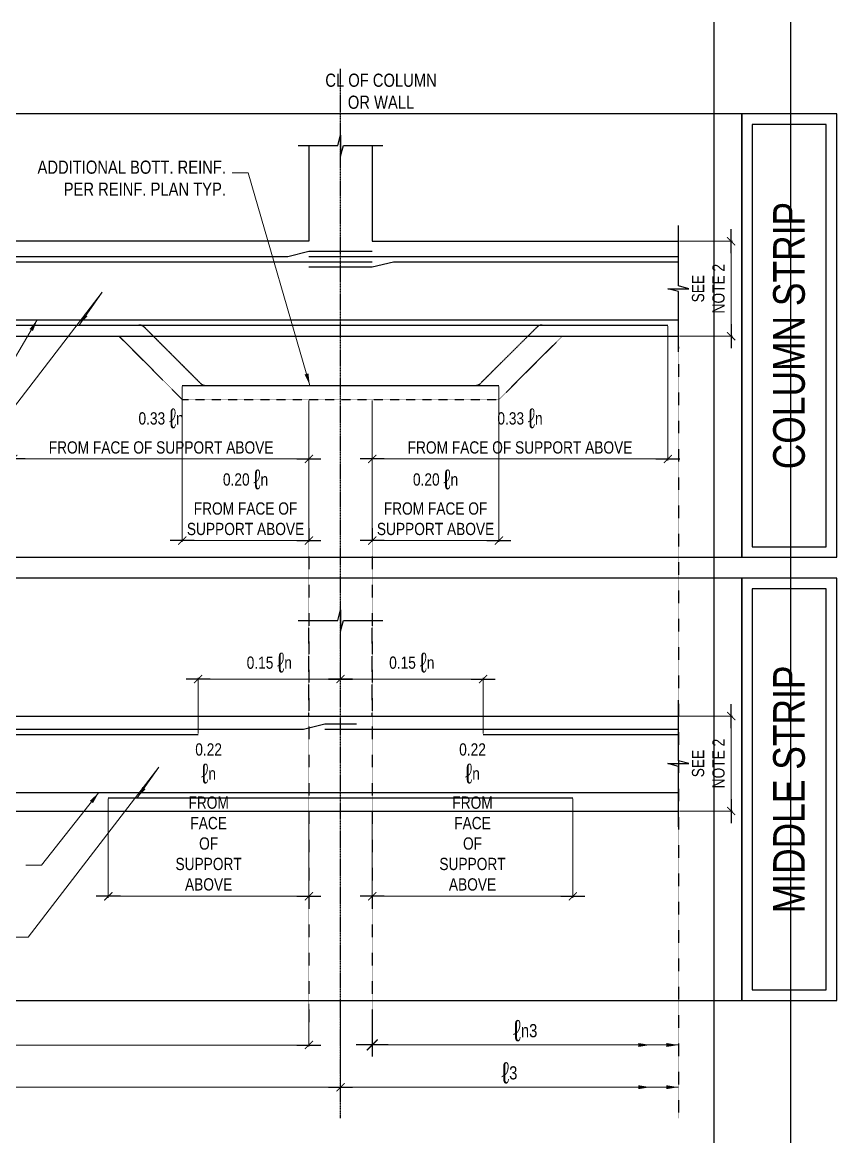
# Model space of a CAD drawing. Header units: millimetres. Extents: x 2250 to 72050, y -16050 to 57150.
# Drawn here: x 40698 to 56628, y 35344 to 57150 of the extents above; entities that cross this region are included whole.
import ezdxf

# ---------------------------------------------------------------- set-up
doc = ezdxf.new("R2010")
doc.units = ezdxf.units.MM
for name, pattern in [('CENTER2', [1.125, 0.75, -0.125, 0.125, -0.125]), ('DOT2', [0.125, 0, -0.125]), ('HIDDEN', [0.375, 0.25, -0.125]), ('HIDDEN2', [0.1875, 0.125, -0.0625])]:
    doc.linetypes.add(name, pattern=pattern)
doc.layers.add('Lines', color=7, linetype='Continuous', lineweight=9, true_color=0x00a600)
doc.layers.add('NPLT-JLA', color=193, linetype='Continuous', plot=False)
for name, color, linetype in [('S-G-BREK', 2, 'Continuous'), ('S-G-CNTR', 1, 'CENTER2'), ('S-G-DIMS', 1, 'Continuous'), ('S-G-DOTS', 2, 'DOT2'), ('S-G-HDN1', 2, 'HIDDEN'), ('S-G-HDN2', 1, 'HIDDEN2'), ('S-G-LEDR', 2, 'Continuous'), ('S-G-MEDM', 3, 'Continuous'), ('S-G-RBAR', 7, 'Continuous'), ('S-G-THIN', 1, 'Continuous'), ('S-G-TITL', 7, 'Continuous')]:
    doc.layers.add(name, color=color, linetype=linetype)
doc.styles.add('ARIAL', font='arial.ttf', dxfattribs={"width": 0.8})
doc.dimstyles.new('ARIALDIMS', dxfattribs={"dimscale": 12, "dimtxt": 20, "dimasz": 19.5, "dimexe": 2.25, "dimexo": 1.75, "dimgap": 10, "dimtad": 1, "dimzin": 3, "dimdsep": 46, "dimtxsty": 'ARIAL', "dimblk1": 'nyatick', "dimblk2": 'nyatick', "dimsah": 1, "dimcen": 2.25, "dimclrd": 1, "dimclre": 1, "dimclrt": 2, "dimadec": 0, "dimazin": 0, "dimtfac": 1, "dimtmove": 0, "dimatfit": 3, "dimfxl": 1, "dimfrac": 2, "dimtolj": 1, "dimtzin": 0, "dimarcsym": 0})

# ---------------------------------------------------------------- blocks, each defined once
blk = doc.blocks.new('nyatick')
at = {"layer": 'S-G-DIMS'}
blk.add_line((-1.005, 0), (1.005, 0), dxfattribs=at)
at = {"layer": 'S-G-DIMS', "const_width": 0.08}
blk.add_lwpolyline([(0.34, 0.34), (-0.34, -0.34)], dxfattribs=at)
blk = doc.blocks.new('*D270')
at = {"layer": 'Defpoints', "color": 0, "transparency": 16777216}
for p in [(113239, 103394), (114272, 103394), (113239, 101536)]:
    blk.add_point(p, dxfattribs=at)
at = {"layer": 'S-G-DIMS', "color": 1, "lineweight": -2, "transparency": 16777216}
for p, q in [((113260, 103394), (114299, 103394)), ((114272, 101770), (114272, 103160)), ((113260, 101536), (114299, 101536))]:
    blk.add_line(p, q, dxfattribs=at)
at = {"layer": 'S-G-DIMS', "color": 1, "lineweight": -2, "transparency": 16777216, "xscale": 234, "yscale": 234, "zscale": 234}
for p, rotation in [((114272, 103394), 90), ((114272, 101536), 270)]:
    blk.add_blockref('nyatick', p, dxfattribs=dict(at, rotation=rotation))
at = {"layer": 'S-G-DIMS', "color": 2, "transparency": 16777216, "insert": (113826, 102465), "char_height": 240, "attachment_point": 5, "rotation": 90, "style": 'ARIAL'}
blk.add_mtext('\\A1;SEE\\PNOTE 2', dxfattribs=at)
blk = doc.blocks.new('*D272')
at = {"layer": 'Defpoints', "color": 0, "transparency": 16777216}
for p in [(88667, 88492), (106012, 88492), (106012, 87666)]:
    blk.add_point(p, dxfattribs=at)
at = {"layer": 'S-G-DIMS', "color": 1, "lineweight": -2, "transparency": 16777216}
for p, q in [((88667, 88471), (88667, 87639)), ((106012, 88471), (106012, 87639)), ((88901, 87666), (105778, 87666))]:
    blk.add_line(p, q, dxfattribs=at)
at = {"layer": 'S-G-DIMS', "color": 1, "lineweight": -2, "transparency": 16777216, "xscale": 234, "yscale": 234, "zscale": 234, "rotation": 180}
blk.add_blockref('nyatick', (88667, 87666), dxfattribs=at)
at = {"layer": 'S-G-DIMS', "color": 1, "lineweight": -2, "transparency": 16777216, "xscale": 234, "yscale": 234, "zscale": 234}
blk.add_blockref('nyatick', (106012, 87666), dxfattribs=at)
at = {"layer": 'S-G-DIMS', "color": 2, "transparency": 16777216, "insert": (97339, 87985), "char_height": 240, "attachment_point": 5, "style": 'ARIAL'}
blk.add_mtext('\\A1;{\\fArial|b0|i0|c0|p34;\\H1.6x;ℓ\\H0.625x;n2 }', dxfattribs=at)
blk = doc.blocks.new('*D274')
at = {"layer": 'Defpoints', "color": 0, "transparency": 16777216}
for p in [(88047, 88492), (106632, 88492), (106632, 86840)]:
    blk.add_point(p, dxfattribs=at)
at = {"layer": 'S-G-DIMS', "color": 1, "lineweight": -2, "transparency": 16777216}
for p, q in [((88047, 88471), (88047, 86813)), ((106632, 88471), (106632, 86813)), ((88281, 86840), (106398, 86840))]:
    blk.add_line(p, q, dxfattribs=at)
at = {"layer": 'S-G-DIMS', "color": 1, "lineweight": -2, "transparency": 16777216, "xscale": 234, "yscale": 234, "zscale": 234, "rotation": 180}
blk.add_blockref('nyatick', (88047, 86840), dxfattribs=at)
at = {"layer": 'S-G-DIMS', "color": 1, "lineweight": -2, "transparency": 16777216, "xscale": 234, "yscale": 234, "zscale": 234}
blk.add_blockref('nyatick', (106632, 86840), dxfattribs=at)
at = {"layer": 'S-G-DIMS', "color": 2, "transparency": 16777216, "insert": (97339, 87159), "char_height": 240, "attachment_point": 5, "style": 'ARIAL'}
blk.add_mtext('\\A1;{\\fArial|b0|i0|c0|p34;\\H1.6x;ℓ\\H0.625x;2 }', dxfattribs=at)
blk = doc.blocks.new('*D275')
at = {"layer": 'Defpoints', "color": 0, "transparency": 16777216}
for p in [(113239, 94102), (114272, 94102), (113239, 92244)]:
    blk.add_point(p, dxfattribs=at)
at = {"layer": 'S-G-DIMS', "color": 1, "lineweight": -2, "transparency": 16777216}
for p, q in [((113260, 94102), (114299, 94102)), ((114272, 92478), (114272, 93868)), ((113260, 92244), (114299, 92244))]:
    blk.add_line(p, q, dxfattribs=at)
at = {"layer": 'S-G-DIMS', "color": 1, "lineweight": -2, "transparency": 16777216, "xscale": 234, "yscale": 234, "zscale": 234}
for p, rotation in [((114272, 94102), 90), ((114272, 92244), 270)]:
    blk.add_blockref('nyatick', p, dxfattribs=dict(at, rotation=rotation))
at = {"layer": 'S-G-DIMS', "color": 2, "transparency": 16777216, "insert": (113826, 93173), "char_height": 240, "attachment_point": 5, "rotation": 90, "style": 'ARIAL'}
blk.add_mtext('\\A1;SEE\\PNOTE 2', dxfattribs=at)
blk = doc.blocks.new('*D266')
at = {"layer": 'Defpoints', "color": 0, "transparency": 16777216}
for p in [(100230, 101754), (106012, 100297), (106012, 99133)]:
    blk.add_point(p, dxfattribs=at)
at = {"layer": 'S-G-DIMS', "color": 1, "lineweight": -2, "transparency": 16777216}
for p, q in [((100230, 101733), (100230, 99106)), ((106012, 100276), (106012, 99106)), ((100464, 99133), (105778, 99133))]:
    blk.add_line(p, q, dxfattribs=at)
at = {"layer": 'S-G-DIMS', "color": 1, "lineweight": -2, "transparency": 16777216, "xscale": 234, "yscale": 234, "zscale": 234, "rotation": 180}
blk.add_blockref('nyatick', (100230, 99133), dxfattribs=at)
at = {"layer": 'S-G-DIMS', "color": 1, "lineweight": -2, "transparency": 16777216, "xscale": 234, "yscale": 234, "zscale": 234}
blk.add_blockref('nyatick', (106012, 99133), dxfattribs=at)
at = {"layer": 'S-G-DIMS', "color": 2, "transparency": 16777216, "insert": (103121, 99677), "char_height": 240, "attachment_point": 5, "style": 'ARIAL'}
blk.add_mtext('\\A1;0.33 {\\fArial|b0|i0|c0|p34;\\H1.6x;ℓ\\H0.625x;n\\P}FROM FACE OF SUPPORT ABOVE', dxfattribs=at)
blk = doc.blocks.new('*D267')
at = {"layer": 'Defpoints', "color": 0, "transparency": 16777216}
for p in [(113033, 101754), (107251, 100297), (107251, 99133)]:
    blk.add_point(p, dxfattribs=at)
at = {"layer": 'S-G-DIMS', "color": 1, "lineweight": -2, "transparency": 16777216}
for p, q in [((113033, 101733), (113033, 99106)), ((107251, 100276), (107251, 99106)), ((112799, 99133), (107485, 99133))]:
    blk.add_line(p, q, dxfattribs=at)
at = {"layer": 'S-G-DIMS', "color": 1, "lineweight": -2, "transparency": 16777216, "xscale": 234, "yscale": 234, "zscale": 234, "rotation": 180}
blk.add_blockref('nyatick', (107251, 99133), dxfattribs=at)
at = {"layer": 'S-G-DIMS', "color": 1, "lineweight": -2, "transparency": 16777216, "xscale": 234, "yscale": 234, "zscale": 234}
blk.add_blockref('nyatick', (113033, 99133), dxfattribs=at)
at = {"layer": 'S-G-DIMS', "color": 2, "transparency": 16777216, "insert": (110142, 99677), "char_height": 240, "attachment_point": 5, "style": 'ARIAL'}
blk.add_mtext('\\A1;0.33 {\\fArial|b0|i0|c0|p34;\\H1.6x;ℓ\\H0.625x;n\\P}FROM FACE OF SUPPORT ABOVE', dxfattribs=at)
blk = doc.blocks.new('*D248')
at = {"layer": 'Defpoints', "color": 0, "transparency": 16777216}
for p in [(111175, 92502), (107251, 92244), (111175, 90575)]:
    blk.add_point(p, dxfattribs=at)
at = {"layer": 'S-G-DIMS', "color": 1, "lineweight": -2, "transparency": 16777216}
for p, q in [((111175, 92481), (111175, 90548)), ((107251, 92223), (107251, 90548)), ((107485, 90575), (110941, 90575))]:
    blk.add_line(p, q, dxfattribs=at)
at = {"layer": 'S-G-DIMS', "color": 1, "lineweight": -2, "transparency": 16777216, "xscale": 234, "yscale": 234, "zscale": 234, "rotation": 180}
blk.add_blockref('nyatick', (107251, 90575), dxfattribs=at)
at = {"layer": 'S-G-DIMS', "color": 1, "lineweight": -2, "transparency": 16777216, "xscale": 234, "yscale": 234, "zscale": 234}
blk.add_blockref('nyatick', (111175, 90575), dxfattribs=at)
at = {"layer": 'S-G-DIMS', "color": 2, "transparency": 16777216, "insert": (109213, 92127), "char_height": 240, "width": 199.47, "attachment_point": 5, "style": 'ARIAL'}
blk.add_mtext('\\A1;0.22 {\\fArial|b0|i0|c0|p34;\\H1.6x;ℓ\\H0.625x;n\\P}FROM FACE OF \\PSUPPORT ABOVE', dxfattribs=at)
blk = doc.blocks.new('*D249')
at = {"layer": 'Defpoints', "color": 0, "transparency": 16777216}
for p in [(102089, 92502), (106012, 92244), (102089, 90575)]:
    blk.add_point(p, dxfattribs=at)
at = {"layer": 'S-G-DIMS', "color": 1, "lineweight": -2, "transparency": 16777216}
for p, q in [((102089, 92481), (102089, 90548)), ((106012, 92223), (106012, 90548)), ((105778, 90575), (102323, 90575))]:
    blk.add_line(p, q, dxfattribs=at)
at = {"layer": 'S-G-DIMS', "color": 1, "lineweight": -2, "transparency": 16777216, "xscale": 234, "yscale": 234, "zscale": 234, "rotation": 180}
blk.add_blockref('nyatick', (102089, 90575), dxfattribs=at)
at = {"layer": 'S-G-DIMS', "color": 1, "lineweight": -2, "transparency": 16777216, "xscale": 234, "yscale": 234, "zscale": 234}
blk.add_blockref('nyatick', (106012, 90575), dxfattribs=at)
at = {"layer": 'S-G-DIMS', "color": 2, "transparency": 16777216, "insert": (104051, 92127), "char_height": 240, "width": 199.47, "attachment_point": 5, "style": 'ARIAL'}
blk.add_mtext('\\A1;0.22 {\\fArial|b0|i0|c0|p34;\\H1.6x;ℓ\\H0.625x;n\\P}FROM FACE OF \\PSUPPORT ABOVE', dxfattribs=at)
blk = doc.blocks.new('*D252')
at = {"layer": 'Defpoints', "color": 0, "transparency": 16777216}
for p in [(106632, 96377), (106632, 94826), (103844, 93741)]:
    blk.add_point(p, dxfattribs=at)
at = {"layer": 'S-G-DIMS', "color": 1, "lineweight": -2, "transparency": 16777216}
for p, q in [((106632, 96356), (106632, 94799)), ((103844, 93762), (103844, 94853)), ((104078, 94826), (106398, 94826))]:
    blk.add_line(p, q, dxfattribs=at)
at = {"layer": 'S-G-DIMS', "color": 1, "lineweight": -2, "transparency": 16777216, "xscale": 234, "yscale": 234, "zscale": 234, "rotation": 180}
blk.add_blockref('nyatick', (103844, 94826), dxfattribs=at)
at = {"layer": 'S-G-DIMS', "color": 1, "lineweight": -2, "transparency": 16777216, "xscale": 234, "yscale": 234, "zscale": 234}
blk.add_blockref('nyatick', (106632, 94826), dxfattribs=at)
at = {"layer": 'S-G-DIMS', "color": 2, "transparency": 16777216, "insert": (105238, 95145), "char_height": 240, "attachment_point": 5, "style": 'ARIAL'}
blk.add_mtext('\\A1;0.15 {\\fArial|b0|i0|c0|p34;\\H1.6x;ℓ\\H0.625x;n }', dxfattribs=at)
blk = doc.blocks.new('*D253')
at = {"layer": 'Defpoints', "color": 0, "transparency": 16777216}
for p in [(106632, 96377), (106632, 94826), (109419, 93741)]:
    blk.add_point(p, dxfattribs=at)
at = {"layer": 'S-G-DIMS', "color": 1, "lineweight": -2, "transparency": 16777216}
for p, q in [((106632, 96356), (106632, 94799)), ((109185, 94826), (106866, 94826)), ((109419, 93762), (109419, 94853))]:
    blk.add_line(p, q, dxfattribs=at)
at = {"layer": 'S-G-DIMS', "color": 1, "lineweight": -2, "transparency": 16777216, "xscale": 234, "yscale": 234, "zscale": 234, "rotation": 180}
blk.add_blockref('nyatick', (106632, 94826), dxfattribs=at)
at = {"layer": 'S-G-DIMS', "color": 1, "lineweight": -2, "transparency": 16777216, "xscale": 234, "yscale": 234, "zscale": 234}
blk.add_blockref('nyatick', (109419, 94826), dxfattribs=at)
at = {"layer": 'S-G-DIMS', "color": 2, "transparency": 16777216, "insert": (108025, 95145), "char_height": 240, "attachment_point": 5, "style": 'ARIAL'}
blk.add_mtext('\\A1;0.15 {\\fArial|b0|i0|c0|p34;\\H1.6x;ℓ\\H0.625x;n }', dxfattribs=at)
blk = doc.blocks.new('*D256')
at = {"layer": 'Defpoints', "color": 0, "transparency": 16777216}
for p in [(103534, 100572), (106012, 99133), (103534, 97536)]:
    blk.add_point(p, dxfattribs=at)
at = {"layer": 'S-G-DIMS', "color": 1, "lineweight": -2, "transparency": 16777216}
for p, q in [((103534, 100551), (103534, 97509)), ((106012, 99112), (106012, 97509)), ((105778, 97536), (103768, 97536))]:
    blk.add_line(p, q, dxfattribs=at)
at = {"layer": 'S-G-DIMS', "color": 1, "lineweight": -2, "transparency": 16777216, "xscale": 234, "yscale": 234, "zscale": 234, "rotation": 180}
blk.add_blockref('nyatick', (103534, 97536), dxfattribs=at)
at = {"layer": 'S-G-DIMS', "color": 1, "lineweight": -2, "transparency": 16777216, "xscale": 234, "yscale": 234, "zscale": 234}
blk.add_blockref('nyatick', (106012, 97536), dxfattribs=at)
at = {"layer": 'S-G-DIMS', "color": 2, "transparency": 16777216, "insert": (104773, 98282), "char_height": 240, "attachment_point": 5, "style": 'ARIAL'}
blk.add_mtext('\\A1;0.20 {\\fArial|b0|i0|c0|p34;\\H1.6x;ℓ\\H0.625x;n\\P}FROM FACE OF \\PSUPPORT ABOVE', dxfattribs=at)
blk = doc.blocks.new('*D257')
at = {"layer": 'Defpoints', "color": 0, "transparency": 16777216}
for p in [(109729, 100572), (107251, 99133), (109729, 97536)]:
    blk.add_point(p, dxfattribs=at)
at = {"layer": 'S-G-DIMS', "color": 1, "lineweight": -2, "transparency": 16777216}
for p, q in [((109729, 100551), (109729, 97509)), ((107251, 99112), (107251, 97509)), ((107485, 97536), (109495, 97536))]:
    blk.add_line(p, q, dxfattribs=at)
at = {"layer": 'S-G-DIMS', "color": 1, "lineweight": -2, "transparency": 16777216, "xscale": 234, "yscale": 234, "zscale": 234, "rotation": 180}
blk.add_blockref('nyatick', (107251, 97536), dxfattribs=at)
at = {"layer": 'S-G-DIMS', "color": 1, "lineweight": -2, "transparency": 16777216, "xscale": 234, "yscale": 234, "zscale": 234}
blk.add_blockref('nyatick', (109729, 97536), dxfattribs=at)
at = {"layer": 'S-G-DIMS', "color": 2, "transparency": 16777216, "insert": (108490, 98282), "char_height": 240, "attachment_point": 5, "style": 'ARIAL'}
blk.add_mtext('\\A1;0.20 {\\fArial|b0|i0|c0|p34;\\H1.6x;ℓ\\H0.625x;n\\P}FROM FACE OF \\PSUPPORT ABOVE', dxfattribs=at)
blk = doc.blocks.new('A$Ccc037798')
at = {"layer": 'S-G-BREK'}
for points in [[(45112.558, 27819.404), (45883.2, 27819.404), (45938.53, 28025.897), (45938.53, 27612.911), (45993.859, 27819.404), (46764.502, 27819.404)], [(52546.305, 23782.048), (52546.305, 24965.676), (52339.812, 25021.006), (52752.798, 25021.006), (52546.305, 25076.335), (52546.305, 26259.964)], [(45112.558, 18527.22), (45883.2, 18527.22), (45938.53, 18733.713), (45938.53, 18320.727), (45993.859, 18527.22), (46764.502, 18527.22)], [(52546.305, 14489.863), (52546.305, 15673.492), (52339.812, 15728.821), (52752.798, 15728.821), (52546.305, 15784.151), (52546.305, 16967.779)]]:
    blk.add_lwpolyline(points, dxfattribs=at)
at = {"layer": 'S-G-CNTR'}
blk.add_line((45938.53, 8793.235), (45938.53, 29322.409), dxfattribs=at)
at = {"layer": 'S-G-DIMS', "color": 1}
blk.add_line((46558.009, 10874.676), (46558.009, 9999.145), dxfattribs=at)
at = {"layer": 'S-G-DOTS'}
for p, q in [((52546.305, 23885.294), (52546.305, 8793.235)), ((45319.051, 20592.149), (45319.051, 10473.993)), ((46558.009, 20592.149), (46558.009, 10473.993))]:
    blk.add_line(p, q, dxfattribs=at)
at = {"layer": 'S-G-HDN1'}
blk.add_line((42841.135, 23127.775), (49035.924, 23127.775), dxfattribs=at)
for points in [[(43303.155, 23127.775, -0.198912367), (43193.645, 23173.135), (42102.351, 24264.429, 0.198912367), (41992.842, 24309.79), (41992.842, 24309.79)], [(49884.218, 24309.79, 0.198912367), (49774.708, 24264.429), (48683.414, 23173.135, -0.198912367), (48573.905, 23127.775)]]:
    blk.add_lwpolyline(points, format="xyb", dxfattribs=at)
at = {"layer": 'S-G-HDN2'}
for p, q in [((45319.051, 16658.04), (45319.051, 18527.22)), ((46558.009, 16658.04), (46558.009, 18527.22))]:
    blk.add_line(p, q, dxfattribs=at)
blk.add_lwpolyline([(41602.177, 24091.787), (42841.135, 22852.829), (49035.924, 22852.829), (50274.882, 24091.787)], dxfattribs=at)
at = {"layer": 'S-G-MEDM'}
for p, q in [((8150.313, 16658.04), (52546.305, 16658.04)), ((8150.313, 14799.603), (52546.305, 14799.603))]:
    blk.add_line(p, q, dxfattribs=at)
for points in [[(2162.016, 19766.178), (53785.263, 19766.178), (53785.263, 28438.883), (2162.016, 28438.883)], [(53785.263, 19766.178), (55643.7, 19766.178), (55643.7, 28438.883), (53785.263, 28438.883)], [(2162.016, 11093.472), (53785.263, 11093.472), (53785.263, 19353.192), (2162.016, 19353.192)], [(53785.263, 11093.472), (55643.7, 11093.472), (55643.7, 19353.192), (53785.263, 19353.192)]]:
    blk.add_lwpolyline(points, close=True, dxfattribs=at)
for points in [[(8154.707, 27819.404), (8154.707, 24091.787), (52546.305, 24091.787)], [(45319.051, 27819.404), (45319.051, 25950.224), (27973.64, 25950.224), (27973.64, 27819.404)], [(46558.009, 27819.404), (46558.009, 25950.224), (52546.305, 25950.224)]]:
    blk.add_lwpolyline(points, dxfattribs=at)
at = {"layer": 'S-G-RBAR', "color": 6}
for p, q in [((45319.051, 25651.994), (52546.305, 25651.994)), ((36026.866, 24413.036), (52546.305, 24413.036)), ((39537.247, 24309.79), (52339.812, 24309.79)), ((45628.79, 16399.924), (52546.305, 16399.924)), ((30141.816, 16296.677), (43150.874, 16296.677)), ((48726.185, 16296.677), (52546.305, 16296.677)), ((36026.866, 15160.966), (52546.305, 15160.966)), ((41395.684, 15057.719), (50481.375, 15057.719))]:
    blk.add_line(p, q, dxfattribs=at)
for points in [[(26734.682, 25651.994), (44906.065, 25651.994), (45319.051, 25755.241), (46558.009, 25755.241)], [(26734.682, 25445.501), (27973.64, 25445.501), (28386.626, 25548.748), (46558.009, 25548.748)], [(45319.051, 25445.501), (46558.009, 25445.501), (46970.995, 25548.748), (52546.305, 25548.748)], [(27044.421, 16399.924), (45215.804, 16399.924), (45628.79, 16503.17), (46248.269, 16503.17)]]:
    blk.add_lwpolyline(points, dxfattribs=at)
at = {"layer": 'S-G-THIN'}
for points in [[(53991.756, 19972.671), (55437.207, 19972.671), (55437.207, 28232.39), (53991.756, 28232.39)], [(53991.756, 11299.965), (55437.207, 11299.965), (55437.207, 19146.699), (53991.756, 19146.699)]]:
    blk.add_lwpolyline(points, close=True, dxfattribs=at)
at = {"layer": 'S-G-DIMS', "color": 1, "xscale": 309.7394807333887, "yscale": 309.7394807333887, "zscale": 309.7394807333887, "rotation": 180}
blk.add_blockref('nyatick', (46558.009, 10222.158), dxfattribs=at)
at = {"layer": 'S-G-DIMS', "color": 3, "char_height": 258.11624, "attachment_point": 5, "style": 'ARIAL'}
for s, insert in [('\\A1;{\\fArial|b0|i0|c0|p34;\\H1.6x;ℓ\\H0.625x;n3 }', (49552.157, 10499.694)), ('\\A1;{\\fArial|b0|i0|c0|p34;\\H1.6x;ℓ\\H0.625x;3 }', (49242.417, 9673.722))]:
    blk.add_mtext(s, dxfattribs=dict(at, insert=insert))
at = {"layer": 'S-G-LEDR', "color": 3, "char_height": 258.11624, "style": 'ARIAL'}
for s, insert, width, attachment_point in [('CL OF COLUMN\\POR WALL', (46729.962, 28882.784), 4487.64536, 5), ('ADDITIONAL BOTT. REINF. \\PPER REINF. PLAN TYP.', (43696.614, 27527.415), 4662.43928, 3)]:
    blk.add_mtext(s, dxfattribs=dict(at, insert=insert, width=width, attachment_point=attachment_point))
at = {"layer": 'S-G-TITL', "char_height": 619.47896, "width": 7846.73351, "attachment_point": 5, "rotation": 90, "style": 'ARIAL'}
for s, insert in [('COLUMN STRIP', (54714.482, 24102.53)), ('MIDDLE STRIP', (54714.482, 15223.332))]:
    blk.add_mtext(s, dxfattribs=dict(at, insert=insert))
at = {"layer": 'S-G-DIMS'}
for base, p1, p2, angle, text, picture, middle in [((53578.77, 25950.224), (52546.305, 24091.787), (52546.305, 25950.224), 90, 'SEE\\PNOTE 2', '*D270', (53578.77, 25021.006)), ((46558.009, 21689.181), (52339.812, 24309.79), (46558.009, 22852.829), 180, '0.33 {\\fArial|b0|i0|c0|p34;\\H1.6x;ℓ\\H0.625x;n\\P}FROM FACE OF SUPPORT ABOVE', '*D267', (49448.91, 21689.181)), ((42841.135, 20092.223), (45319.051, 21689.181), (42841.135, 23127.775), 180, '0.20 {\\fArial|b0|i0|c0|p34;\\H1.6x;ℓ\\H0.625x;n\\P}FROM FACE OF \\PSUPPORT ABOVE', '*D256', (44080.093, 20092.223)), ((45938.53, 17381.929), (48726.185, 16296.677), (45938.53, 18932.351), 180, '0.15 {\\fArial|b0|i0|c0|p34;\\H1.6x;ℓ\\H0.625x;n }', '*D253', (47332.357, 17381.929)), ((53578.77, 16658.04), (52546.305, 14799.603), (52546.305, 16658.04), 90, 'SEE\\PNOTE 2', '*D275', (53578.77, 15728.821)), ((41395.684, 13130.728), (45319.051, 14799.603), (41395.684, 15057.719), 180, '0.22 {\\fArial|b0|i0|c0|p34;\\H1.6x;ℓ\\H0.625x;n\\P}FROM FACE OF \\PSUPPORT ABOVE', '*D249', (43357.367, 13130.728))]:
    dim = blk.add_linear_dim(base=base, p1=p1, p2=p2, angle=angle, text=text, dimstyle='ARIALDIMS', dxfattribs=at)
    dim.commit()
    dim.dimension.update_dxf_attribs({"geometry": picture, "text_midpoint": middle, "dimtype": 128, "insert": (-60693.14, -77444.157)})
for base, p1, p2, text, picture, middle in [((45319.051, 21689.181), (39537.247, 24309.79), (45319.051, 22852.829), '0.33 {\\fArial|b0|i0|c0|p34;\\H1.6x;ℓ\\H0.625x;n\\P}FROM FACE OF SUPPORT ABOVE', '*D266', (42428.149, 21689.181)), ((49035.924, 20092.223), (46558.009, 21689.181), (49035.924, 23127.775), '0.20 {\\fArial|b0|i0|c0|p34;\\H1.6x;ℓ\\H0.625x;n\\P}FROM FACE OF \\PSUPPORT ABOVE', '*D257', (47796.966, 20092.223)), ((45938.53, 17381.929), (43150.874, 16296.677), (45938.53, 18932.351), '0.15 {\\fArial|b0|i0|c0|p34;\\H1.6x;ℓ\\H0.625x;n }', '*D252', (44544.702, 17381.929)), ((50481.375, 13130.728), (46558.009, 14799.603), (50481.375, 15057.719), '0.22 {\\fArial|b0|i0|c0|p34;\\H1.6x;ℓ\\H0.625x;n\\P}FROM FACE OF \\PSUPPORT ABOVE', '*D248', (48519.692, 13130.728))]:
    dim = blk.add_linear_dim(base=base, p1=p1, p2=p2, text=text, dimstyle='ARIALDIMS', dxfattribs=at)
    dim.commit()
    dim.dimension.update_dxf_attribs({"geometry": picture, "text_midpoint": middle, "dimtype": 128, "insert": (-60693.14, -77444.157)})
dim = blk.add_linear_dim(base=(45938.53, 9396.186), p1=(27354.161, 11048.13), p2=(45938.53, 11048.13), text='{\\fArial|b0|i0|c0|p34;\\H1.6x;ℓ\\H0.625x;2 }', dimstyle='ARIALDIMS', override={"dimtmove": 1}, dxfattribs=at)
dim.commit()
dim.dimension.update_dxf_attribs({"geometry": '*D274', "text_midpoint": (36646.345, 9714.603), "insert": (-60693.14, -77444.157)})
dim = blk.add_linear_dim(base=(45319.051, 10222.158), p1=(27973.64, 11048.13), p2=(45319.051, 11048.13), text='{\\fArial|b0|i0|c0|p34;\\H1.6x;ℓ\\H0.625x;n2 }', dimstyle='ARIALDIMS', dxfattribs=at)
dim.commit()
dim.dimension.update_dxf_attribs({"geometry": '*D272', "text_midpoint": (36646.345, 10540.575), "insert": (-60693.14, -77444.157)})
at = {"layer": 'S-G-LEDR'}
for points in [[(45338.364, 23127.775), (44130.25, 27286.64), (43820.51, 27286.64)], [(40006.32, 24413.036), (38885.945, 22504.629), (38576.206, 22504.629)], [(41209.798, 15160.966), (40089.424, 13738.091), (39779.684, 13738.091)], [(52546.305, 10222.158), (46558.009, 10222.158)], [(51995.233, 10222.158), (46558.009, 10222.158)], [(52546.305, 9396.186), (45938.53, 9396.186)], [(51995.233, 9396.186), (45938.53, 9396.186)]]:
    blk.add_leader(points, dimstyle='ARIALDIMS', override={"dimgap": 0.05, "dimtad": 0}, dxfattribs=at)
at = {"layer": 'S-G-LEDR', "annotation_type": 0, "has_hookline": 1, "hookline_direction": 1, "text_width": 3013.727}
for points in [[(40822.265, 24309.79), (41277.181, 24952.288), (38721.064, 21623.275), (38487.064, 21623.275)], [(41957.24, 15057.719), (42383.754, 15660.104), (39827.636, 12331.091), (39593.636, 12331.091)]]:
    blk.add_leader(points, dimstyle='ARIALDIMS', override={"dimgap": 0.05, "dimtad": 0}, dxfattribs=at)

msp = doc.modelspace()

# ---------------------------------------------------------------- linework, layer by layer
at = {"layer": 'NPLT-JLA'}
for p, q in [((54225, 57150), (54225, -15032.217)), ((55725, 57150), (55725, -14550))]:
    msp.add_line(p, q, dxfattribs=at)

# ---------------------------------------------------------------- block references
at = {"layer": 'Lines'}
msp.add_blockref('A$Ccc037798', (984.794, 26916.695), dxfattribs=at)

doc.saveas('drawing.dxf')
